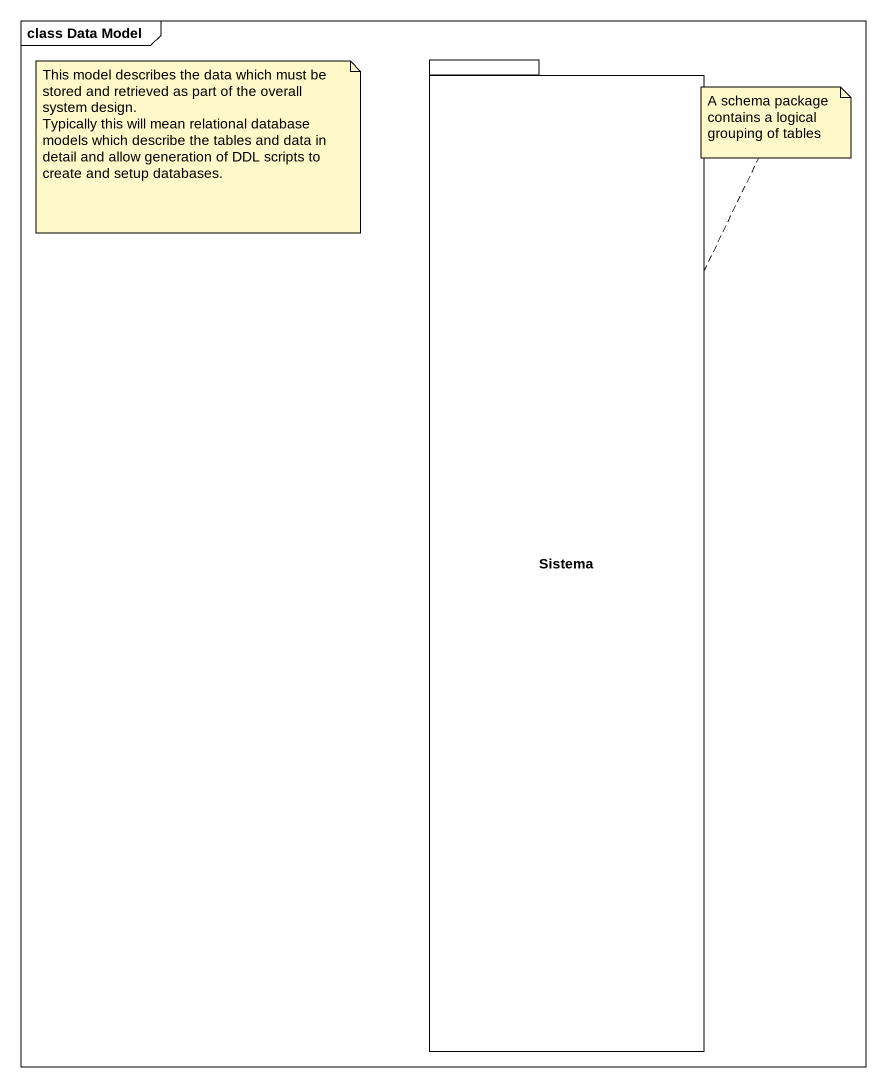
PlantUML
@startuml
mainframe class Data Model
package Sistema {
}
note as N1
  This model describes the data which must be stored and retrieved as part of the overall system design.
  Typically this will mean relational database models which describe the tables and data in detail and allow generation of DDL scripts to create and setup databases.
end note
note top of Sistema : A schema package contains a logical grouping of tables
@enduml
